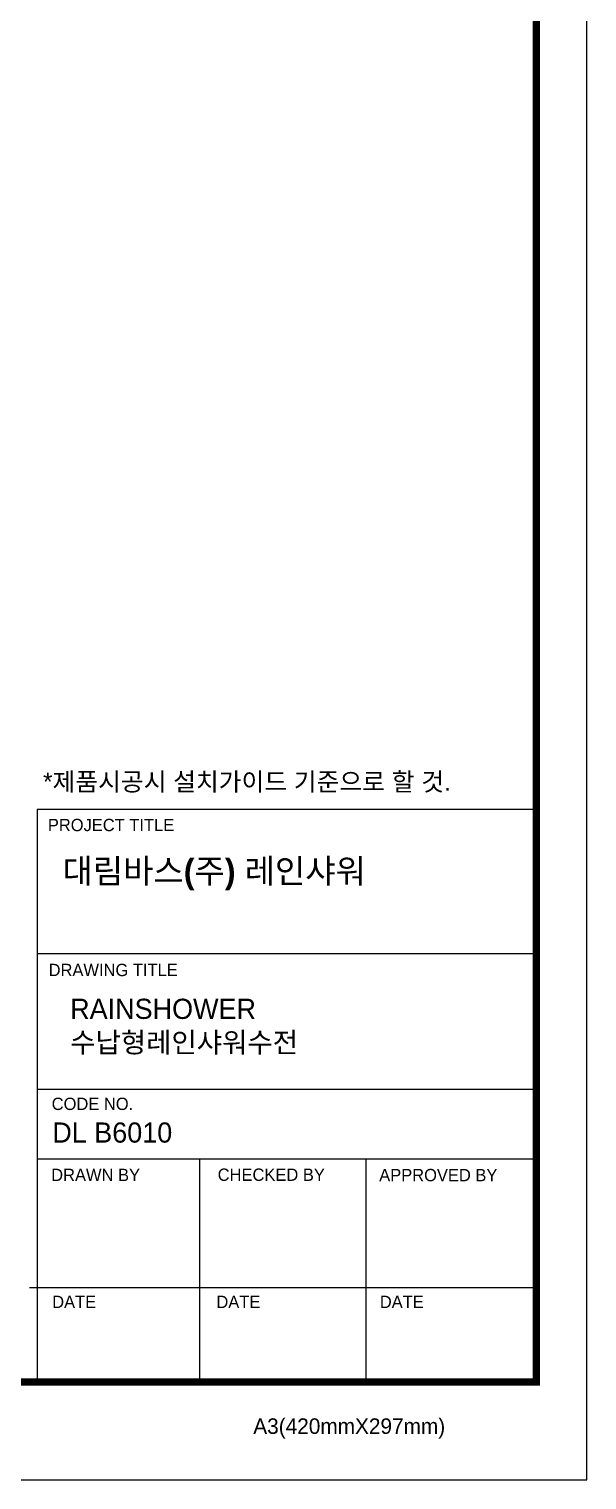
# Model space of a CAD drawing. Extents: x 11377 to 14537, y 53 to 2368.
# Drawn here: x 13972 to 14537, y 53 to 1522 of the extents above; entities that cross this region are included whole.
import ezdxf

# ---------------------------------------------------------------- set-up
doc = ezdxf.new("R2010")
doc.units = 0
doc.header["$LTSCALE"] = 10
doc.header["$MEASUREMENT"] = 0
doc.layers.get('0').update_dxf_attribs({"linetype": 'CONTINUOUS'})
doc.styles.add('Daelim Dimension', font='')
doc.styles.get('Daelim Dimension').set_extended_font_data('나눔고딕')

msp = doc.modelspace()

# ---------------------------------------------------------------- linework, layer by layer
at = {"color": 5, "ltscale": 40}
for p, q in [((14485.5, 731.9), (13980.6, 731.9)), ((14485.5, 585.9), (13980.6, 585.9)), ((14485.5, 585.9), (13980.6, 585.9)), ((14485.5, 448.6), (13980.6, 448.6)), ((14485.5, 448.6), (13980.6, 448.6)), ((14485.5, 377.8), (13980.6, 377.8)), ((14485.5, 377.8), (13980.6, 377.8)), ((14144.6, 377.8), (14144.6, 152.4)), ((14312.9, 377.8), (14312.9, 152.4)), ((14485.5, 247.6), (13972.6, 247.6)), ((14485.5, 247.6), (13984.5, 247.6)), ((14485.5, 152.4), (14052.8, 152.4))]:
    msp.add_line(p, q, dxfattribs=at)
at = {"color": 5, "ltscale": 0.5}
msp.add_line((13980.6, 731.9), (13980.6, 149.4), dxfattribs=at)
at = {"ltscale": 0.5}
msp.add_lwpolyline([(11377.1, 53.3), (14536.6, 53.3), (14536.6, 2368.3), (11377.1, 2368.3)], close=True, dxfattribs=at)
at = {"color": 5, "linetype": 'ByBlock', "lineweight": 200, "const_width": 7.28}
msp.add_lwpolyline([(11427.9, 152.4), (14485.5, 152.4), (14485.5, 2314.6), (11427.9, 2314.6)], close=True, dxfattribs=at)

# ---------------------------------------------------------------- texts
at = {"color": 5, "ltscale": 40, "style": 'Daelim Dimension'}
for s, height, p in [('PROJECT TITLE', 12.468, (13991.3, 709.9)), ('DRAWING TITLE', 12.468, (13992.1, 563.2)), ('CODE NO.', 12.47, (13995.2, 427.7)), ('DRAWN BY', 12.47, (13994.7, 355.8)), ('CHECKED BY', 12.47, (14163.1, 356)), ('APPROVED BY', 12.468, (14326.5, 355.6)), ('DATE', 12.47, (13995.7, 227.3)), ('DATE', 12.47, (14161.8, 227.3)), ('DATE', 12.47, (14327.1, 227.3)), ('A3(420mmX297mm)', 15.736, (14199.1, 99.9))]:
    msp.add_text(s, height=height, dxfattribs=at).set_placement(p)
at = {"attachment_point": 1, "style": 'Daelim Dimension'}
for s, insert, char_height, width in [('*제품시공시 설치가이드 기준으로 할 것.', (13986.5, 769.1), 18.364, 493.568), ('{\\fPretendard Variable SemiBold|b0|i0|c129|p2;\\C7;대림바스(주)} 레인샤워', (14006.1, 681.8), 24.441, 392.828), (' RAINSHOWER\\P 수납형레인샤워수전 ', (14006.3, 540.3), 20.404, 343.379), ('DL B6010', (13995.8, 415.1), 20.4, 343.379)]:
    msp.add_mtext(s, dxfattribs=dict(at, insert=insert, char_height=char_height, width=width))

doc.saveas('drawing.dxf')
